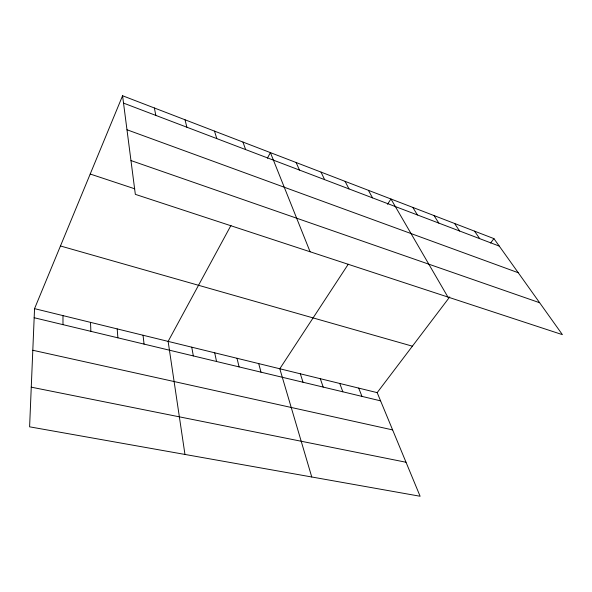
<?xml version="1.0" encoding="UTF-8"?>
<svg xmlns="http://www.w3.org/2000/svg" width="592" height="592" viewBox="0 0 592 592"><rect width="100%" height="100%" fill="white"/><g stroke="black" fill="none" stroke-linecap="round" stroke-linejoin="round"><path stroke-width="0.89" d="M34.551 308.647L29.6 426.825L420.113 496.251L377.178 392.637L34.551 308.647L122.574 95.749L493.928 238.613L562.4 334.65L135.339 194.354L122.574 95.749M230.991 225.367L168.128 341.392L184.963 454.449M267.399 158.16L270.403 152.618L310.09 251.763M348.237 264.247L279.794 368.764L311.755 476.989M387.494 204.292L390.957 199.001L447.892 297.036M377.178 392.637L449.757 296.888M490.598 243.009L493.928 238.613M31.258 387.168L406.023 462.248M32.804 350.257L392.622 429.91M34.166 317.734L380.582 400.851M60.458 245.976L412.387 346.187M90.206 174.026L134.747 188.804M130.965 160.558L539.638 302.727M126.977 129.752L518.252 272.734M123.528 103.112L499.256 246.094M474.555 231.161L479.72 238.657M454.597 223.487L459.592 230.998M434.032 215.569L438.835 223.103M412.831 207.415L417.434 214.955M368.387 190.321L372.538 197.869M345.092 181.352L348.984 188.907M321.012 172.094L324.638 179.642M296.133 162.519L299.463 170.059M358.708 388.108L361.956 396.381M339.756 383.468L342.835 391.8M242.957 142.065L245.621 149.569M320.302 378.695L323.202 387.087M300.322 373.796L303.03 382.247M214.511 131.121L216.79 138.602M258.697 363.599L260.998 372.161M185 119.769L186.88 127.213M237.007 358.278L239.087 366.907M214.704 352.81L216.539 361.49M154.379 107.988L155.814 115.396M191.749 347.186L193.332 355.925M143.049 335.25L144.063 344.107M117.194 328.908L117.889 337.825M90.517 322.374L90.879 331.342M62.981 315.617L62.981 324.653"/></g></svg>
